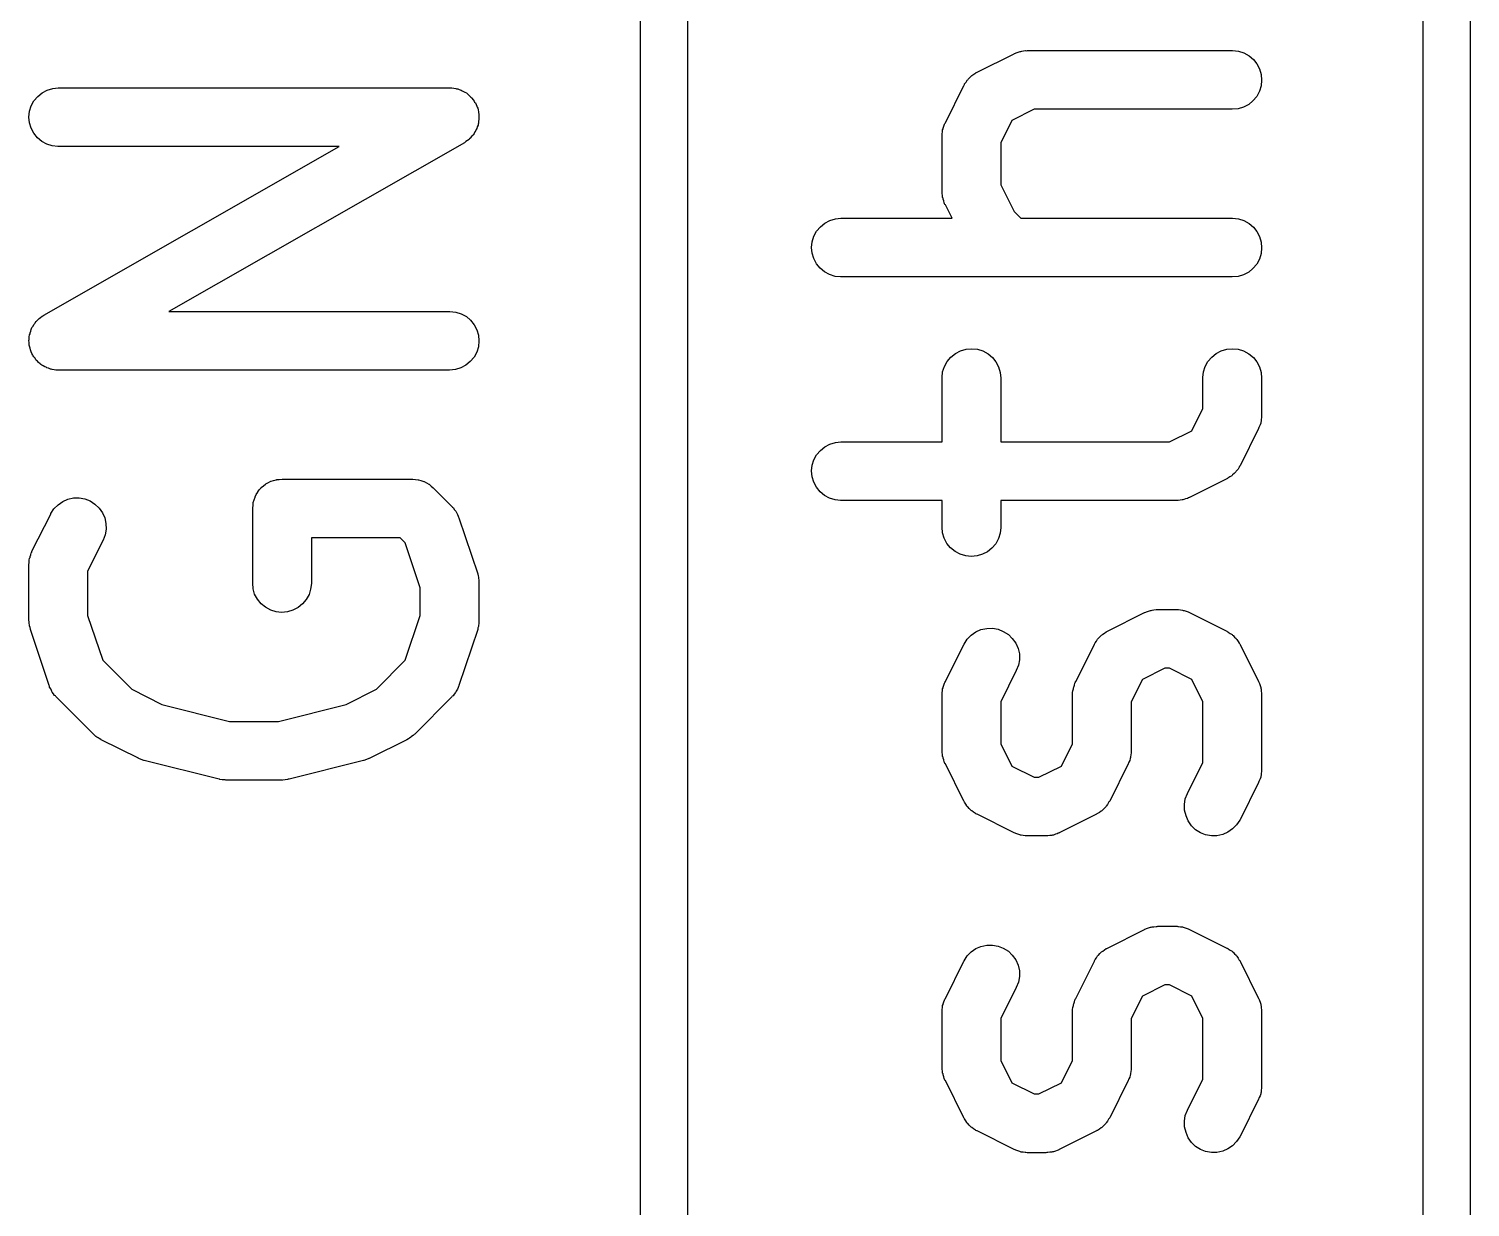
# Model space of a CAD drawing. Extents: x 27 to 117, y -173 to -16.
# Drawn here: x 113.377 to 117.06, y -91.25 to -88.238 of the extents above; entities that cross this region are included whole.
import ezdxf

# ---------------------------------------------------------------- set-up
doc = ezdxf.new("R2010")
doc.units = 0
doc.layers.add('BLACK', color=7, linetype='CONTINUOUS')

msp = doc.modelspace()

# ---------------------------------------------------------------- linework, layer by layer
at = {"layer": 'BLACK', "linetype": 'CONTINUOUS'}
for p, q in [((117.06, -85.7529), (117.06, -96.7471)), ((114.94, -96.69), (114.94, -85.81)), ((115.06, -85.81), (115.06, -96.69)), ((116.94, -96.69), (116.94, -85.81)), ((115.8, -88.3496), (115.895, -88.302)), ((115.895, -88.302), (115.896, -88.3015)), ((115.896, -88.3015), (115.898, -88.3007)), ((115.898, -88.3007), (115.9, -88.2997)), ((115.9, -88.2997), (115.905, -88.2982)), ((115.905, -88.2982), (115.91, -88.2965)), ((115.91, -88.2965), (115.912, -88.2961)), ((115.912, -88.2961), (115.914, -88.2955)), ((115.914, -88.2955), (115.919, -88.295)), ((115.919, -88.295), (115.924, -88.2942)), ((115.924, -88.2942), (115.926, -88.2943)), ((115.926, -88.2943), (115.929, -88.294)), ((115.929, -88.294), (116.452, -88.294)), ((116.452, -88.294), (116.453, -88.2941)), ((116.453, -88.2941), (116.468, -88.2957)), ((116.468, -88.2957), (116.482, -88.3001)), ((116.482, -88.3001), (116.495, -88.3072)), ((116.495, -88.3072), (116.506, -88.3166)), ((116.506, -88.3166), (116.515, -88.328)), ((115.787, -88.3574), (115.792, -88.3543)), ((115.792, -88.3543), (115.797, -88.3511)), ((115.797, -88.3511), (115.798, -88.3504)), ((115.798, -88.3504), (115.8, -88.3496)), ((116.515, -88.328), (116.522, -88.341)), ((116.522, -88.341), (116.526, -88.355)), ((116.526, -88.355), (116.527, -88.3696)), ((113.424, -88.3949), (113.438, -88.3907)), ((113.438, -88.3907), (113.452, -88.3893)), ((113.452, -88.3893), (114.452, -88.3893)), ((114.452, -88.3893), (114.453, -88.3893)), ((114.453, -88.3893), (114.456, -88.3896)), ((114.456, -88.3896), (114.458, -88.3895)), ((114.458, -88.3895), (114.463, -88.3904)), ((114.463, -88.3904), (114.468, -88.3909)), ((114.468, -88.3909), (114.47, -88.3917)), ((114.47, -88.3917), (114.473, -88.3921)), ((115.719, -88.4784), (115.766, -88.3831)), ((115.766, -88.3831), (115.767, -88.3822)), ((115.767, -88.3822), (115.768, -88.3808)), ((115.768, -88.3794), (115.772, -88.3747)), ((115.768, -88.3808), (115.768, -88.3794)), ((115.772, -88.3747), (115.775, -88.3699)), ((115.775, -88.3699), (115.776, -88.3687)), ((115.776, -88.3687), (115.777, -88.3674)), ((115.777, -88.3674), (115.781, -88.3635)), ((115.781, -88.3635), (115.785, -88.3594)), ((115.785, -88.3594), (115.786, -88.3585)), ((115.786, -88.3585), (115.787, -88.3574)), ((116.526, -88.3841), (116.522, -88.3981)), ((116.527, -88.3696), (116.526, -88.3841)), ((113.383, -88.4352), (113.39, -88.4223)), ((113.39, -88.4223), (113.4, -88.4111)), ((113.4, -88.4111), (113.411, -88.4018)), ((113.411, -88.4018), (113.424, -88.3949)), ((114.473, -88.3921), (114.477, -88.3939)), ((114.477, -88.3939), (114.482, -88.3953)), ((114.482, -88.3953), (114.484, -88.3966)), ((114.484, -88.3966), (114.486, -88.3975)), ((114.486, -88.3975), (114.491, -88.4001)), ((114.491, -88.4001), (114.495, -88.4024)), ((114.495, -88.4024), (114.497, -88.404)), ((114.497, -88.404), (114.499, -88.4054)), ((114.499, -88.4054), (114.502, -88.4087)), ((114.502, -88.4087), (114.506, -88.4118)), ((114.506, -88.4118), (114.508, -88.4138)), ((114.508, -88.4138), (114.509, -88.4155)), ((114.509, -88.4155), (114.512, -88.4195)), ((114.512, -88.4195), (114.515, -88.4232)), ((114.515, -88.4232), (114.516, -88.4255)), ((114.516, -88.4255), (114.518, -88.4275)), ((114.518, -88.4275), (114.52, -88.4319)), ((116.505, -88.4223), (116.494, -88.4315)), ((116.515, -88.411), (116.505, -88.4223)), ((116.522, -88.3981), (116.515, -88.411)), ((113.377, -88.4638), (113.379, -88.4492)), ((113.379, -88.4783), (113.377, -88.4638)), ((113.379, -88.4492), (113.383, -88.4352)), ((114.52, -88.4319), (114.522, -88.4362)), ((114.522, -88.4362), (114.523, -88.4386)), ((114.523, -88.4386), (114.524, -88.4409)), ((114.524, -88.4409), (114.525, -88.4456)), ((114.525, -88.4456), (114.526, -88.4502)), ((114.526, -88.4502), (114.526, -88.4528)), ((114.526, -88.4528), (114.527, -88.4552)), ((114.527, -88.4552), (114.527, -88.46)), ((114.527, -88.46), (114.527, -88.4648)), ((114.527, -88.4648), (114.527, -88.4673)), ((115.946, -88.444), (115.889, -88.4726)), ((116.452, -88.444), (115.946, -88.444)), ((116.467, -88.4426), (116.452, -88.444)), ((116.481, -88.4384), (116.467, -88.4426)), ((116.494, -88.4315), (116.481, -88.4384)), ((113.383, -88.4924), (113.379, -88.4783)), ((113.39, -88.5054), (113.383, -88.4924)), ((114.517, -88.502), (114.515, -88.5062)), ((114.519, -88.4979), (114.517, -88.502)), ((114.52, -88.4956), (114.519, -88.4979)), ((114.522, -88.4933), (114.52, -88.4956)), ((114.523, -88.4888), (114.522, -88.4933)), ((114.525, -88.4843), (114.523, -88.4888)), ((114.526, -88.4794), (114.525, -88.4818)), ((114.525, -88.4818), (114.525, -88.4843)), ((114.527, -88.4698), (114.526, -88.4746)), ((114.526, -88.4746), (114.526, -88.4794)), ((114.527, -88.4673), (114.527, -88.4698)), ((115.711, -88.5065), (115.712, -88.5014)), ((115.712, -88.4963), (115.713, -88.4942)), ((115.712, -88.5014), (115.712, -88.4963)), ((115.713, -88.492), (115.715, -88.4872)), ((115.713, -88.4942), (115.713, -88.492)), ((115.715, -88.4872), (115.717, -88.4824)), ((115.717, -88.4824), (115.718, -88.4804)), ((115.718, -88.4804), (115.719, -88.4784)), ((115.889, -88.4726), (115.861, -88.5296)), ((113.399, -88.5168), (113.39, -88.5054)), ((113.41, -88.5262), (113.399, -88.5168)), ((113.423, -88.5332), (113.41, -88.5262)), ((113.415, -88.9706), (114.17, -88.5393)), ((113.437, -88.5376), (113.423, -88.5332)), ((113.451, -88.5393), (113.437, -88.5376)), ((113.452, -88.5393), (113.451, -88.5393)), ((114.17, -88.5393), (113.452, -88.5393)), ((114.49, -88.5294), (113.735, -88.9607)), ((114.492, -88.5279), (114.49, -88.5294)), ((114.494, -88.5268), (114.492, -88.5279)), ((114.498, -88.5237), (114.494, -88.5268)), ((114.502, -88.5209), (114.498, -88.5237)), ((114.503, -88.5191), (114.502, -88.5209)), ((114.505, -88.5175), (114.503, -88.5191)), ((114.508, -88.5138), (114.505, -88.5175)), ((114.512, -88.5103), (114.508, -88.5138)), ((114.513, -88.5082), (114.512, -88.5103)), ((114.515, -88.5062), (114.513, -88.5082)), ((115.711, -88.5087), (115.711, -88.5065)), ((115.711, -88.5109), (115.711, -88.5087)), ((115.711, -88.5119), (115.711, -88.5109)), ((115.711, -88.6548), (115.711, -88.5119)), ((115.861, -88.5296), (115.861, -88.6371)), ((115.861, -88.6371), (115.895, -88.7056)), ((115.711, -88.657), (115.711, -88.6548)), ((115.711, -88.6592), (115.711, -88.657)), ((115.712, -88.6642), (115.711, -88.6592)), ((115.712, -88.6693), (115.712, -88.6642)), ((115.713, -88.6714), (115.712, -88.6693)), ((115.713, -88.6736), (115.713, -88.6714)), ((115.715, -88.6784), (115.713, -88.6736)), ((115.716, -88.6833), (115.715, -88.6784)), ((115.717, -88.6853), (115.716, -88.6833)), ((115.718, -88.6874), (115.717, -88.6853)), ((115.438, -88.724), (115.452, -88.7226)), ((115.452, -88.7226), (115.736, -88.7226)), ((115.719, -88.6883), (115.718, -88.6874)), ((115.736, -88.7226), (115.719, -88.6883)), ((115.895, -88.7056), (115.912, -88.7226)), ((115.912, -88.7226), (116.452, -88.7226)), ((116.452, -88.7226), (116.453, -88.7226)), ((116.453, -88.7226), (116.468, -88.7243)), ((115.383, -88.7686), (115.39, -88.7557)), ((115.39, -88.7557), (115.4, -88.7444)), ((115.4, -88.7444), (115.411, -88.7351)), ((115.411, -88.7351), (115.424, -88.7283)), ((115.424, -88.7283), (115.438, -88.724)), ((116.468, -88.7243), (116.482, -88.7287)), ((116.482, -88.7287), (116.495, -88.7357)), ((116.495, -88.7357), (116.506, -88.7451)), ((116.506, -88.7451), (116.515, -88.7566)), ((116.515, -88.7566), (116.522, -88.7695)), ((115.377, -88.7971), (115.379, -88.7825)), ((115.379, -88.8117), (115.377, -88.7971)), ((115.379, -88.7825), (115.383, -88.7686)), ((116.522, -88.7695), (116.526, -88.7836)), ((116.526, -88.7836), (116.527, -88.7981)), ((115.383, -88.8257), (115.379, -88.8117)), ((115.39, -88.8387), (115.383, -88.8257)), ((116.522, -88.8267), (116.515, -88.8396)), ((116.526, -88.8127), (116.522, -88.8267)), ((116.527, -88.7981), (116.526, -88.8127)), ((115.399, -88.8501), (115.39, -88.8387)), ((115.41, -88.8595), (115.399, -88.8501)), ((115.423, -88.8666), (115.41, -88.8595)), ((115.437, -88.871), (115.423, -88.8666)), ((116.481, -88.867), (116.467, -88.8712)), ((116.494, -88.8601), (116.481, -88.867)), ((116.505, -88.8508), (116.494, -88.8601)), ((116.515, -88.8396), (116.505, -88.8508)), ((115.451, -88.8726), (115.437, -88.871)), ((115.452, -88.8726), (115.451, -88.8726)), ((116.452, -88.8726), (115.452, -88.8726)), ((116.467, -88.8712), (116.452, -88.8726)), ((113.4, -88.9825), (113.401, -88.9809)), ((113.401, -88.9809), (113.403, -88.9791)), ((113.403, -88.9791), (113.407, -88.9763)), ((113.407, -88.9763), (113.411, -88.9732)), ((113.411, -88.9732), (113.413, -88.9721)), ((113.413, -88.9721), (113.415, -88.9706)), ((113.735, -88.9607), (114.452, -88.9607)), ((114.452, -88.9607), (114.453, -88.9607)), ((114.453, -88.9607), (114.468, -88.9624)), ((114.468, -88.9624), (114.482, -88.9668)), ((114.482, -88.9668), (114.495, -88.9738)), ((114.495, -88.9738), (114.506, -88.9832)), ((113.38, -89.0157), (113.382, -89.0112)), ((113.38, -89.0182), (113.38, -89.0157)), ((113.382, -89.0112), (113.383, -89.0066)), ((113.383, -89.0066), (113.384, -89.0044)), ((113.384, -89.0044), (113.385, -89.0021)), ((113.385, -89.0021), (113.388, -88.998)), ((113.388, -88.998), (113.39, -88.9938)), ((113.39, -88.9938), (113.392, -88.9918)), ((113.392, -88.9918), (113.393, -88.9897)), ((113.393, -88.9897), (113.396, -88.9862)), ((113.396, -88.9862), (113.4, -88.9825)), ((114.506, -88.9832), (114.515, -88.9946)), ((114.515, -88.9946), (114.522, -89.0076)), ((114.522, -89.0076), (114.526, -89.0217)), ((113.377, -89.0352), (113.378, -89.0327)), ((113.378, -89.04), (113.377, -89.0352)), ((113.378, -89.0254), (113.379, -89.0206)), ((113.378, -89.0301), (113.378, -89.0254)), ((113.378, -89.0327), (113.378, -89.0301)), ((113.378, -89.0448), (113.378, -89.04)), ((113.378, -89.0472), (113.378, -89.0448)), ((113.379, -89.0498), (113.378, -89.0472)), ((113.379, -89.0206), (113.38, -89.0182)), ((113.38, -89.0544), (113.379, -89.0498)), ((113.381, -89.0591), (113.38, -89.0544)), ((114.526, -89.0508), (114.522, -89.0648)), ((114.526, -89.0217), (114.527, -89.0362)), ((114.527, -89.0362), (114.526, -89.0508)), ((113.382, -89.0614), (113.381, -89.0591)), ((113.383, -89.0638), (113.382, -89.0614)), ((113.385, -89.0681), (113.383, -89.0638)), ((113.387, -89.0725), (113.385, -89.0681)), ((113.388, -89.0745), (113.387, -89.0725)), ((113.39, -89.0768), (113.388, -89.0745)), ((113.393, -89.0805), (113.39, -89.0768)), ((113.395, -89.0845), (113.393, -89.0805)), ((113.397, -89.0862), (113.395, -89.0845)), ((113.399, -89.0882), (113.397, -89.0862)), ((113.402, -89.0913), (113.399, -89.0882)), ((113.406, -89.0946), (113.402, -89.0913)), ((114.505, -89.0889), (114.494, -89.0982)), ((114.515, -89.0777), (114.505, -89.0889)), ((114.522, -89.0648), (114.515, -89.0777)), ((115.717, -89.1014), (115.724, -89.0886)), ((115.724, -89.0886), (115.733, -89.0774)), ((115.733, -89.0774), (115.745, -89.0682)), ((115.745, -89.0682), (115.758, -89.0614)), ((115.758, -89.0614), (115.772, -89.0573)), ((115.772, -89.0573), (115.786, -89.056)), ((115.786, -89.056), (115.801, -89.0575)), ((115.801, -89.0575), (115.815, -89.0618)), ((115.815, -89.0618), (115.828, -89.0688)), ((115.828, -89.0688), (115.839, -89.0781)), ((115.839, -89.0781), (115.848, -89.0894)), ((115.848, -89.0894), (115.855, -89.1024)), ((116.383, -89.1014), (116.39, -89.0886)), ((116.39, -89.0886), (116.4, -89.0774)), ((116.4, -89.0774), (116.411, -89.0682)), ((116.411, -89.0682), (116.424, -89.0614)), ((116.424, -89.0614), (116.438, -89.0573)), ((116.438, -89.0573), (116.453, -89.056)), ((116.453, -89.056), (116.467, -89.0575)), ((116.467, -89.0575), (116.481, -89.0618)), ((116.481, -89.0618), (116.494, -89.0688)), ((116.494, -89.0688), (116.506, -89.0781)), ((116.506, -89.0781), (116.515, -89.0894)), ((116.515, -89.0894), (116.522, -89.1024)), ((113.408, -89.096), (113.406, -89.0946)), ((113.41, -89.0976), (113.408, -89.096)), ((113.414, -89.0999), (113.41, -89.0976)), ((113.418, -89.1025), (113.414, -89.0999)), ((113.421, -89.1034), (113.418, -89.1025)), ((113.423, -89.1046), (113.421, -89.1034)), ((113.427, -89.1061), (113.423, -89.1046)), ((113.432, -89.1079), (113.427, -89.1061)), ((113.434, -89.1083), (113.432, -89.1079)), ((113.437, -89.1091), (113.434, -89.1083)), ((113.442, -89.1096), (113.437, -89.1091)), ((113.446, -89.1105), (113.442, -89.1096)), ((113.449, -89.1104), (113.446, -89.1105)), ((113.451, -89.1107), (113.449, -89.1104)), ((113.452, -89.1107), (113.451, -89.1107)), ((114.452, -89.1107), (113.452, -89.1107)), ((114.467, -89.1093), (114.452, -89.1107)), ((114.481, -89.1051), (114.467, -89.1093)), ((114.494, -89.0982), (114.481, -89.1051)), ((115.711, -89.1299), (115.712, -89.1154)), ((115.712, -89.1154), (115.717, -89.1014)), ((115.855, -89.1024), (115.859, -89.1164)), ((115.859, -89.1164), (115.861, -89.131)), ((116.377, -89.1299), (116.379, -89.1154)), ((116.379, -89.1154), (116.383, -89.1014)), ((116.522, -89.1024), (116.526, -89.1164)), ((116.526, -89.1164), (116.527, -89.131)), ((115.711, -89.131), (115.711, -89.1299)), ((115.711, -89.294), (115.711, -89.131)), ((115.861, -89.131), (115.861, -89.294)), ((116.377, -89.131), (116.377, -89.1299)), ((116.377, -89.2085), (116.377, -89.131)), ((116.527, -89.131), (116.527, -89.2262)), ((116.349, -89.2655), (116.377, -89.2085)), ((116.527, -89.2316), (116.526, -89.2367)), ((116.526, -89.2367), (116.526, -89.2418)), ((116.527, -89.2262), (116.527, -89.2272)), ((116.527, -89.2272), (116.527, -89.2294)), ((116.527, -89.2294), (116.527, -89.2316)), ((116.292, -89.294), (116.349, -89.2655)), ((116.519, -89.2597), (116.472, -89.355)), ((116.52, -89.2577), (116.519, -89.2597)), ((116.521, -89.2557), (116.52, -89.2577)), ((116.523, -89.2509), (116.521, -89.2557)), ((116.525, -89.2461), (116.523, -89.2509)), ((116.526, -89.2418), (116.525, -89.2439)), ((116.525, -89.2439), (116.525, -89.2461)), ((115.4, -89.3158), (115.411, -89.3066)), ((115.411, -89.3066), (115.424, -89.2997)), ((115.424, -89.2997), (115.438, -89.2955)), ((115.438, -89.2955), (115.452, -89.294)), ((115.452, -89.294), (115.711, -89.294)), ((115.861, -89.294), (116.292, -89.294)), ((115.379, -89.354), (115.383, -89.34)), ((115.383, -89.34), (115.39, -89.3271)), ((115.39, -89.3271), (115.4, -89.3158)), ((115.377, -89.3685), (115.379, -89.354)), ((115.379, -89.3831), (115.377, -89.3685)), ((115.383, -89.3971), (115.379, -89.3831)), ((116.446, -89.3838), (116.441, -89.387)), ((116.451, -89.3807), (116.446, -89.3838)), ((116.452, -89.3796), (116.451, -89.3807)), ((116.453, -89.3787), (116.452, -89.3796)), ((116.457, -89.3746), (116.453, -89.3787)), ((116.461, -89.3707), (116.457, -89.3746)), ((116.462, -89.3693), (116.461, -89.3707)), ((116.463, -89.3682), (116.462, -89.3693)), ((116.467, -89.3634), (116.463, -89.3682)), ((116.47, -89.3587), (116.467, -89.3634)), ((116.471, -89.3559), (116.47, -89.3573)), ((116.47, -89.3573), (116.47, -89.3587)), ((116.472, -89.355), (116.471, -89.3559)), ((113.958, -89.4285), (113.962, -89.4223)), ((113.962, -89.4219), (113.966, -89.4165)), ((113.962, -89.4221), (113.962, -89.4219)), ((113.962, -89.4223), (113.962, -89.4221)), ((113.966, -89.4165), (113.971, -89.4111)), ((113.971, -89.4107), (113.977, -89.4063)), ((113.971, -89.4109), (113.971, -89.4107)), ((113.971, -89.4111), (113.971, -89.4109)), ((113.977, -89.4063), (113.982, -89.4018)), ((113.982, -89.4018), (113.983, -89.4017)), ((113.983, -89.4015), (113.989, -89.3983)), ((113.983, -89.4017), (113.983, -89.4015)), ((113.989, -89.3983), (113.995, -89.3949)), ((113.995, -89.3949), (113.996, -89.3947)), ((113.995, -89.3949), (113.995, -89.3949)), ((113.996, -89.3947), (114.002, -89.3927)), ((114.002, -89.3927), (114.009, -89.3907)), ((114.009, -89.3907), (114.01, -89.3907)), ((114.01, -89.3906), (114.017, -89.39)), ((114.01, -89.3907), (114.01, -89.3906)), ((114.017, -89.39), (114.024, -89.3893)), ((114.024, -89.3893), (114.357, -89.3893)), ((114.357, -89.3893), (114.357, -89.3893)), ((114.357, -89.3893), (114.357, -89.3893)), ((114.357, -89.3893), (114.358, -89.3893)), ((114.357, -89.3893), (114.357, -89.3893)), ((114.358, -89.3893), (114.365, -89.3901)), ((114.365, -89.3901), (114.372, -89.3908)), ((114.372, -89.3908), (114.372, -89.3909)), ((114.372, -89.3909), (114.373, -89.3909)), ((114.373, -89.3909), (114.379, -89.393)), ((114.379, -89.393), (114.386, -89.395)), ((114.386, -89.395), (114.386, -89.3952)), ((114.386, -89.3952), (114.387, -89.3953)), ((114.387, -89.3953), (114.393, -89.3987)), ((114.393, -89.3987), (114.399, -89.402)), ((114.399, -89.402), (114.399, -89.4022)), ((114.399, -89.4022), (114.4, -89.4024)), ((114.4, -89.4024), (114.405, -89.4069)), ((114.405, -89.4069), (114.41, -89.4113)), ((114.41, -89.4113), (114.458, -89.4589)), ((115.39, -89.4101), (115.383, -89.3971)), ((115.399, -89.4215), (115.39, -89.4101)), ((115.41, -89.4309), (115.399, -89.4215)), ((116.438, -89.3885), (116.343, -89.4361)), ((116.44, -89.3876), (116.438, -89.3885)), ((116.441, -89.387), (116.44, -89.3876)), ((113.441, -89.4651), (113.452, -89.4546)), ((113.452, -89.4546), (113.464, -89.4463)), ((113.464, -89.4463), (113.477, -89.4405)), ((113.477, -89.4405), (113.491, -89.4374)), ((113.491, -89.4374), (113.506, -89.4371)), ((113.506, -89.4371), (113.52, -89.4397)), ((113.52, -89.4397), (113.534, -89.4451)), ((113.534, -89.4451), (113.546, -89.4529)), ((113.546, -89.4529), (113.557, -89.4631)), ((113.949, -89.4632), (113.95, -89.4562)), ((113.95, -89.4487), (113.953, -89.442)), ((113.95, -89.449), (113.95, -89.4487)), ((113.95, -89.4492), (113.95, -89.449)), ((113.95, -89.4562), (113.95, -89.4492)), ((113.953, -89.442), (113.955, -89.4352)), ((113.955, -89.4347), (113.958, -89.4285)), ((113.955, -89.435), (113.955, -89.4347)), ((113.955, -89.4352), (113.955, -89.435)), ((114.458, -89.4589), (114.459, -89.4596)), ((114.459, -89.4596), (114.46, -89.4613)), ((115.423, -89.438), (115.41, -89.4309)), ((115.437, -89.4424), (115.423, -89.438)), ((115.451, -89.444), (115.437, -89.4424)), ((115.452, -89.444), (115.451, -89.444)), ((115.711, -89.444), (115.452, -89.444)), ((115.711, -89.5119), (115.711, -89.444)), ((116.31, -89.444), (115.861, -89.444)), ((115.861, -89.444), (115.861, -89.5119)), ((116.312, -89.4438), (116.31, -89.444)), ((116.314, -89.4439), (116.312, -89.4438)), ((116.319, -89.4431), (116.314, -89.4439)), ((116.324, -89.4426), (116.319, -89.4431)), ((116.326, -89.442), (116.324, -89.4426)), ((116.328, -89.4416), (116.326, -89.442)), ((116.333, -89.4399), (116.328, -89.4416)), ((116.338, -89.4384), (116.333, -89.4399)), ((116.34, -89.4374), (116.338, -89.4384)), ((116.342, -89.4366), (116.34, -89.4374)), ((116.343, -89.4361), (116.342, -89.4366)), ((113.385, -89.5736), (113.433, -89.4784)), ((113.433, -89.4774), (113.441, -89.4651)), ((113.433, -89.4784), (113.433, -89.4774)), ((113.557, -89.4631), (113.565, -89.475)), ((113.565, -89.475), (113.571, -89.4884)), ((113.571, -89.4884), (113.574, -89.5027)), ((113.949, -89.4637), (113.949, -89.4632)), ((113.949, -89.4638), (113.949, -89.4637)), ((113.949, -89.4643), (113.949, -89.4638)), ((113.949, -89.4638), (113.949, -89.4638)), ((113.949, -89.6548), (113.949, -89.4643)), ((114.46, -89.4613), (114.462, -89.4629)), ((114.462, -89.4629), (114.464, -89.4671)), ((114.464, -89.4671), (114.468, -89.4711)), ((114.468, -89.4711), (114.469, -89.473)), ((114.469, -89.473), (114.47, -89.4748)), ((114.47, -89.4748), (114.472, -89.4795)), ((114.472, -89.4795), (114.474, -89.4841)), ((114.474, -89.4841), (114.475, -89.4862)), ((114.475, -89.4862), (114.476, -89.4882)), ((114.476, -89.4882), (114.524, -89.631)), ((113.572, -89.5318), (113.567, -89.5454)), ((113.575, -89.5174), (113.572, -89.5318)), ((113.574, -89.5027), (113.575, -89.5174)), ((115.712, -89.5265), (115.711, -89.5119)), ((115.716, -89.5405), (115.712, -89.5265)), ((115.859, -89.5275), (115.855, -89.5414)), ((115.861, -89.513), (115.859, -89.5275)), ((115.861, -89.5119), (115.861, -89.513)), ((113.567, -89.5454), (113.527, -89.6248)), ((114.326, -89.5393), (114.099, -89.5393)), ((114.099, -89.5393), (114.099, -89.6548)), ((114.339, -89.5524), (114.326, -89.5393)), ((114.377, -89.6669), (114.339, -89.5524)), ((115.723, -89.5534), (115.716, -89.5405)), ((115.732, -89.5648), (115.723, -89.5534)), ((115.744, -89.5741), (115.732, -89.5648)), ((115.838, -89.5655), (115.827, -89.5747)), ((115.848, -89.5543), (115.838, -89.5655)), ((115.855, -89.5414), (115.848, -89.5543)), ((113.377, -89.6061), (113.378, -89.6039)), ((113.377, -89.6071), (113.377, -89.6061)), ((113.377, -89.75), (113.377, -89.6071)), ((113.378, -89.5966), (113.379, -89.5915)), ((113.378, -89.6017), (113.378, -89.5966)), ((113.378, -89.6039), (113.378, -89.6017)), ((113.379, -89.5915), (113.38, -89.5895)), ((113.38, -89.5873), (113.382, -89.5825)), ((113.38, -89.5895), (113.38, -89.5873)), ((113.382, -89.5825), (113.383, -89.5776)), ((113.383, -89.5776), (113.385, -89.5757)), ((113.385, -89.5757), (113.385, -89.5736)), ((115.757, -89.581), (115.744, -89.5741)), ((115.771, -89.5854), (115.757, -89.581)), ((115.785, -89.5869), (115.771, -89.5854)), ((115.8, -89.5856), (115.785, -89.5869)), ((115.814, -89.5814), (115.8, -89.5856)), ((115.827, -89.5747), (115.814, -89.5814)), ((113.527, -89.6248), (113.527, -89.7378)), ((114.524, -89.631), (114.524, -89.632)), ((114.524, -89.632), (114.525, -89.6362)), ((114.525, -89.6362), (114.526, -89.6402)), ((114.526, -89.6402), (114.526, -89.6433)), ((114.526, -89.6433), (114.527, -89.6464)), ((113.95, -89.6693), (113.949, -89.6548)), ((113.954, -89.6833), (113.95, -89.6693)), ((114.097, -89.6704), (114.093, -89.6843)), ((114.099, -89.6558), (114.097, -89.6704)), ((114.099, -89.6548), (114.099, -89.6558)), ((114.377, -89.7378), (114.377, -89.6669)), ((114.527, -89.6464), (114.527, -89.6506)), ((114.527, -89.6506), (114.527, -89.6548)), ((114.527, -89.6548), (114.527, -89.75)), ((113.961, -89.6963), (113.954, -89.6833)), ((113.971, -89.7076), (113.961, -89.6963)), ((113.982, -89.7169), (113.971, -89.7076)), ((113.995, -89.7239), (113.982, -89.7169)), ((114.065, -89.7175), (114.052, -89.7243)), ((114.076, -89.7083), (114.065, -89.7175)), ((114.086, -89.6971), (114.076, -89.7083)), ((114.093, -89.6843), (114.086, -89.6971)), ((113.378, -89.7542), (113.377, -89.75)), ((113.378, -89.7584), (113.378, -89.7542)), ((113.527, -89.7378), (113.566, -89.8523)), ((114.009, -89.7282), (113.995, -89.7239)), ((114.023, -89.7298), (114.009, -89.7282)), ((114.038, -89.7284), (114.023, -89.7298)), ((114.052, -89.7243), (114.038, -89.7284)), ((114.339, -89.8523), (114.377, -89.7378)), ((114.527, -89.75), (114.527, -89.751)), ((114.527, -89.751), (114.527, -89.7552)), ((116.133, -89.7782), (116.228, -89.7305)), ((116.228, -89.7305), (116.229, -89.7301)), ((116.229, -89.7301), (116.231, -89.7293)), ((116.231, -89.7293), (116.233, -89.7283)), ((116.233, -89.7283), (116.238, -89.7268)), ((116.238, -89.7268), (116.243, -89.725)), ((116.243, -89.725), (116.245, -89.7247)), ((116.245, -89.7247), (116.247, -89.724)), ((116.247, -89.724), (116.252, -89.7235)), ((116.252, -89.7235), (116.258, -89.7227)), ((116.258, -89.7227), (116.26, -89.7228)), ((116.26, -89.7228), (116.262, -89.7226)), ((116.262, -89.7226), (116.31, -89.7226)), ((116.31, -89.7226), (116.311, -89.7226)), ((116.311, -89.7226), (116.313, -89.7229)), ((116.313, -89.7229), (116.315, -89.7228)), ((116.315, -89.7228), (116.32, -89.7237)), ((116.32, -89.7237), (116.325, -89.7243)), ((116.325, -89.7243), (116.327, -89.7249)), ((116.327, -89.7249), (116.329, -89.7253)), ((116.329, -89.7253), (116.334, -89.7271)), ((116.334, -89.7271), (116.339, -89.7287)), ((116.339, -89.7287), (116.341, -89.7297)), ((116.341, -89.7297), (116.343, -89.7305)), ((116.343, -89.7305), (116.438, -89.7782)), ((113.379, -89.7615), (113.378, -89.7584)), ((113.379, -89.7646), (113.379, -89.7615)), ((113.38, -89.7686), (113.379, -89.7646)), ((113.381, -89.7727), (113.38, -89.7686)), ((113.381, -89.7737), (113.381, -89.7727)), ((113.429, -89.9166), (113.381, -89.7737)), ((114.524, -89.7737), (114.476, -89.9166)), ((114.526, -89.7656), (114.524, -89.7696)), ((114.524, -89.7696), (114.524, -89.7737)), ((114.527, -89.7594), (114.526, -89.7625)), ((114.526, -89.7625), (114.526, -89.7656)), ((114.527, -89.7552), (114.527, -89.7594)), ((115.775, -89.7985), (115.785, -89.788)), ((115.785, -89.788), (115.797, -89.7797)), ((115.797, -89.7797), (115.81, -89.7738)), ((115.81, -89.7738), (115.825, -89.7707)), ((115.825, -89.7707), (115.839, -89.7705)), ((115.839, -89.7705), (115.854, -89.7731)), ((115.854, -89.7731), (115.867, -89.7784)), ((115.867, -89.7784), (115.88, -89.7863)), ((115.88, -89.7863), (115.89, -89.7964)), ((116.114, -89.7921), (116.118, -89.788)), ((116.118, -89.788), (116.12, -89.7871)), ((116.12, -89.7871), (116.121, -89.7859)), ((116.121, -89.7859), (116.126, -89.7829)), ((116.126, -89.7829), (116.13, -89.7797)), ((116.13, -89.7797), (116.132, -89.779)), ((116.132, -89.779), (116.133, -89.7782)), ((116.438, -89.7782), (116.439, -89.7786)), ((116.439, -89.7786), (116.441, -89.7795)), ((116.441, -89.7795), (116.442, -89.7802)), ((116.442, -89.7802), (116.447, -89.7835)), ((116.447, -89.7835), (116.452, -89.7866)), ((116.452, -89.7866), (116.453, -89.7877)), ((116.453, -89.7877), (116.454, -89.7887)), ((116.454, -89.7887), (116.458, -89.7928)), ((115.719, -89.9069), (115.766, -89.8117)), ((115.766, -89.8117), (115.767, -89.8108)), ((115.767, -89.8108), (115.775, -89.7985)), ((115.89, -89.7964), (115.899, -89.8084)), ((115.899, -89.8084), (115.905, -89.8218)), ((115.905, -89.8218), (115.908, -89.8361)), ((116.052, -89.9069), (116.1, -89.8117)), ((116.1, -89.8108), (116.101, -89.8094)), ((116.1, -89.8117), (116.1, -89.8108)), ((116.101, -89.8094), (116.102, -89.8079)), ((116.102, -89.8079), (116.105, -89.8033)), ((116.105, -89.8033), (116.108, -89.7985)), ((116.108, -89.7985), (116.109, -89.7973)), ((116.109, -89.7973), (116.11, -89.796)), ((116.11, -89.796), (116.114, -89.7921)), ((116.458, -89.7928), (116.462, -89.7968)), ((116.462, -89.7968), (116.463, -89.7981)), ((116.463, -89.7981), (116.464, -89.7993)), ((116.464, -89.7993), (116.467, -89.8041)), ((116.467, -89.8041), (116.47, -89.8088)), ((116.47, -89.8088), (116.471, -89.8103)), ((116.471, -89.8103), (116.472, -89.8117)), ((116.472, -89.8117), (116.519, -89.9069)), ((113.566, -89.8523), (113.64, -89.9265)), ((114.265, -89.9265), (114.339, -89.8523)), ((115.906, -89.8651), (115.9, -89.8788)), ((115.908, -89.8507), (115.906, -89.8651)), ((115.908, -89.8361), (115.908, -89.8507)), ((115.9, -89.8788), (115.861, -89.9582)), ((116.223, -89.9011), (116.194, -89.9582)), ((116.28, -89.8726), (116.223, -89.9011)), ((116.292, -89.8726), (116.28, -89.8726)), ((116.349, -89.9011), (116.292, -89.8726)), ((116.377, -89.9582), (116.349, -89.9011)), ((113.43, -89.9186), (113.429, -89.9166)), ((113.43, -89.9207), (113.43, -89.9186)), ((113.433, -89.9253), (113.43, -89.9207)), ((113.435, -89.9299), (113.433, -89.9253)), ((113.436, -89.9317), (113.435, -89.9299)), ((113.437, -89.9337), (113.436, -89.9317)), ((113.44, -89.9377), (113.437, -89.9337)), ((113.443, -89.9419), (113.44, -89.9377)), ((113.64, -89.9265), (113.717, -89.965)), ((114.188, -89.965), (114.265, -89.9265)), ((114.464, -89.9385), (114.461, -89.9427)), ((114.467, -89.9346), (114.464, -89.9385)), ((114.468, -89.9326), (114.467, -89.9346)), ((114.469, -89.9308), (114.468, -89.9326)), ((114.472, -89.9262), (114.469, -89.9308)), ((114.474, -89.9217), (114.472, -89.9262)), ((114.475, -89.9196), (114.474, -89.9217)), ((114.476, -89.9176), (114.475, -89.9196)), ((114.476, -89.9166), (114.476, -89.9176)), ((115.711, -89.935), (115.712, -89.93)), ((115.711, -89.9372), (115.711, -89.935)), ((115.711, -89.9394), (115.711, -89.9372)), ((115.712, -89.9249), (115.713, -89.9228)), ((115.712, -89.93), (115.712, -89.9249)), ((115.713, -89.9206), (115.715, -89.9158)), ((115.713, -89.9228), (115.713, -89.9206)), ((115.715, -89.9158), (115.717, -89.9109)), ((115.717, -89.9109), (115.718, -89.909)), ((115.718, -89.909), (115.719, -89.9069)), ((116.044, -89.935), (116.045, -89.93)), ((116.044, -89.9372), (116.044, -89.935)), ((116.044, -89.9394), (116.044, -89.9372)), ((116.045, -89.93), (116.046, -89.9249)), ((116.046, -89.9228), (116.047, -89.9206)), ((116.046, -89.9249), (116.046, -89.9228)), ((116.047, -89.9206), (116.049, -89.9158)), ((116.049, -89.9158), (116.05, -89.9109)), ((116.05, -89.9109), (116.051, -89.909)), ((116.051, -89.909), (116.052, -89.9069)), ((116.519, -89.9069), (116.52, -89.9079)), ((116.52, -89.9079), (116.521, -89.9099)), ((116.521, -89.9099), (116.522, -89.9119)), ((116.522, -89.9119), (116.523, -89.9168)), ((116.523, -89.9168), (116.525, -89.9216)), ((116.525, -89.9216), (116.525, -89.9238)), ((116.525, -89.9238), (116.526, -89.9259)), ((116.526, -89.9259), (116.526, -89.931)), ((116.526, -89.931), (116.527, -89.9361)), ((116.527, -89.9361), (116.527, -89.9383)), ((116.527, -89.9383), (116.527, -89.9405)), ((113.445, -89.9434), (113.443, -89.9419)), ((113.446, -89.9451), (113.445, -89.9434)), ((113.447, -89.9459), (113.446, -89.9451)), ((113.542, -90.0411), (113.447, -89.9459)), ((113.717, -89.965), (113.89, -90.0083)), ((114.015, -90.0083), (114.188, -89.965)), ((114.458, -89.9459), (114.363, -90.0411)), ((114.459, -89.9442), (114.458, -89.9459)), ((114.461, -89.9427), (114.459, -89.9442)), ((115.711, -89.9405), (115.711, -89.9394)), ((115.711, -90.0833), (115.711, -89.9405)), ((115.861, -89.9582), (115.861, -90.0656)), ((116.044, -89.9405), (116.044, -89.9394)), ((116.044, -90.0656), (116.044, -89.9405)), ((116.194, -89.9582), (116.194, -90.0833)), ((116.377, -90.1132), (116.377, -89.9582)), ((116.527, -89.9405), (116.527, -90.131)), ((113.89, -90.0083), (114.015, -90.0083)), ((113.545, -90.0438), (113.542, -90.0411)), ((113.548, -90.0467), (113.545, -90.0438)), ((113.551, -90.0484), (113.548, -90.0467)), ((113.554, -90.0504), (113.551, -90.0484)), ((114.353, -90.049), (114.35, -90.051)), ((114.355, -90.0474), (114.353, -90.049)), ((114.359, -90.0445), (114.355, -90.0474)), ((114.362, -90.0419), (114.359, -90.0445)), ((114.363, -90.0411), (114.362, -90.0419)), ((113.557, -90.0524), (113.554, -90.0504)), ((113.561, -90.0547), (113.557, -90.0524)), ((113.562, -90.0552), (113.561, -90.0547)), ((113.657, -90.1028), (113.562, -90.0552)), ((114.343, -90.0552), (114.248, -90.1028)), ((114.347, -90.0529), (114.343, -90.0552)), ((114.35, -90.051), (114.347, -90.0529)), ((115.711, -90.0855), (115.711, -90.0833)), ((115.711, -90.0877), (115.711, -90.0855)), ((115.861, -90.0656), (115.889, -90.1227)), ((116.016, -90.1227), (116.044, -90.0656)), ((116.194, -90.0833), (116.194, -90.0844)), ((116.194, -90.0844), (116.194, -90.0866)), ((113.657, -90.1029), (113.657, -90.1028)), ((113.658, -90.1031), (113.657, -90.1029)), ((113.664, -90.1055), (113.658, -90.1031)), ((113.671, -90.108), (113.664, -90.1055)), ((113.671, -90.1081), (113.671, -90.108)), ((113.671, -90.1082), (113.671, -90.1081)), ((113.672, -90.1085), (113.671, -90.1082)), ((113.863, -90.1561), (113.672, -90.1085)), ((114.232, -90.1085), (114.042, -90.1561)), ((114.233, -90.1084), (114.232, -90.1085)), ((114.24, -90.1059), (114.233, -90.1083)), ((114.233, -90.1083), (114.233, -90.1084)), ((114.246, -90.1036), (114.24, -90.1059)), ((114.247, -90.1034), (114.246, -90.1036)), ((114.248, -90.1028), (114.247, -90.1033)), ((114.247, -90.1033), (114.247, -90.1034)), ((115.712, -90.0928), (115.711, -90.0877)), ((115.712, -90.0979), (115.712, -90.0928)), ((115.713, -90.1), (115.712, -90.0979)), ((115.713, -90.1022), (115.713, -90.1)), ((115.715, -90.107), (115.713, -90.1022)), ((115.716, -90.1119), (115.715, -90.107)), ((115.717, -90.1139), (115.716, -90.1119)), ((115.718, -90.1159), (115.717, -90.1139)), ((115.719, -90.1169), (115.718, -90.1159)), ((115.766, -90.2121), (115.719, -90.1169)), ((115.889, -90.1227), (115.946, -90.1512)), ((115.958, -90.1512), (116.016, -90.1227)), ((116.186, -90.1169), (116.139, -90.2121)), ((116.187, -90.1148), (116.186, -90.1169)), ((116.188, -90.1129), (116.187, -90.1148)), ((116.19, -90.108), (116.188, -90.1129)), ((116.191, -90.1032), (116.19, -90.108)), ((116.192, -90.101), (116.191, -90.1032)), ((116.193, -90.0938), (116.192, -90.0989)), ((116.192, -90.0989), (116.192, -90.101)), ((116.194, -90.0888), (116.193, -90.0938)), ((116.194, -90.0866), (116.194, -90.0888)), ((116.338, -90.1926), (116.377, -90.1132)), ((113.864, -90.1563), (113.863, -90.1561)), ((113.865, -90.1567), (113.864, -90.1563)), ((113.871, -90.1574), (113.865, -90.1567)), ((113.877, -90.1582), (113.871, -90.1574)), ((113.879, -90.1582), (113.877, -90.1582)), ((113.88, -90.1583), (113.879, -90.1582)), ((113.881, -90.1583), (113.88, -90.1583)), ((114.024, -90.1583), (113.881, -90.1583)), ((114.025, -90.1582), (114.024, -90.1583)), ((114.026, -90.1583), (114.025, -90.1582)), ((114.032, -90.1575), (114.026, -90.1583)), ((114.038, -90.1569), (114.032, -90.1575)), ((114.04, -90.1565), (114.038, -90.1569)), ((114.041, -90.1563), (114.04, -90.1565)), ((114.042, -90.1561), (114.041, -90.1563)), ((115.946, -90.1512), (115.958, -90.1512)), ((116.523, -90.1556), (116.521, -90.1605)), ((116.525, -90.1508), (116.523, -90.1556)), ((116.526, -90.1465), (116.525, -90.1486)), ((116.525, -90.1486), (116.525, -90.1508)), ((116.527, -90.1364), (116.526, -90.1415)), ((116.526, -90.1415), (116.526, -90.1465)), ((116.527, -90.131), (116.527, -90.132)), ((116.527, -90.132), (116.527, -90.1342)), ((116.527, -90.1342), (116.527, -90.1364)), ((116.332, -90.2063), (116.338, -90.1926)), ((116.519, -90.1645), (116.472, -90.2597)), ((116.52, -90.1624), (116.519, -90.1645)), ((116.521, -90.1605), (116.52, -90.1624)), ((115.767, -90.2135), (115.766, -90.2121)), ((115.768, -90.215), (115.767, -90.2135)), ((115.771, -90.2197), (115.768, -90.215)), ((115.774, -90.2245), (115.771, -90.2197)), ((115.775, -90.2257), (115.774, -90.2245)), ((115.776, -90.227), (115.775, -90.2257)), ((115.78, -90.231), (115.776, -90.227)), ((115.784, -90.2351), (115.78, -90.231)), ((116.124, -90.2317), (116.12, -90.2358)), ((116.128, -90.2278), (116.124, -90.2317)), ((116.129, -90.2265), (116.128, -90.2278)), ((116.13, -90.2253), (116.129, -90.2265)), ((116.133, -90.2205), (116.13, -90.2253)), ((116.136, -90.2159), (116.133, -90.2205)), ((116.137, -90.2144), (116.136, -90.2159)), ((116.138, -90.213), (116.137, -90.2144)), ((116.139, -90.2121), (116.138, -90.213)), ((116.33, -90.2207), (116.332, -90.2063)), ((116.33, -90.2354), (116.33, -90.2207)), ((115.785, -90.2361), (115.784, -90.2351)), ((115.787, -90.2372), (115.785, -90.2361)), ((115.791, -90.2403), (115.787, -90.2372)), ((115.796, -90.2436), (115.791, -90.2403)), ((115.797, -90.2443), (115.796, -90.2436)), ((115.799, -90.2452), (115.797, -90.2443)), ((115.8, -90.2457), (115.799, -90.2452)), ((115.895, -90.2933), (115.8, -90.2457)), ((116.105, -90.2457), (116.01, -90.2933)), ((116.106, -90.2448), (116.105, -90.2457)), ((116.108, -90.2441), (116.106, -90.2448)), ((116.113, -90.2409), (116.108, -90.2441)), ((116.117, -90.2379), (116.113, -90.2409)), ((116.119, -90.2367), (116.117, -90.2379)), ((116.12, -90.2358), (116.119, -90.2367)), ((116.334, -90.2497), (116.33, -90.2354)), ((116.339, -90.263), (116.334, -90.2497)), ((116.348, -90.275), (116.339, -90.263)), ((116.471, -90.2607), (116.463, -90.2729)), ((116.472, -90.2597), (116.471, -90.2607)), ((115.897, -90.2941), (115.895, -90.2933)), ((115.899, -90.2951), (115.897, -90.2941)), ((115.904, -90.2967), (115.899, -90.2951)), ((115.909, -90.2985), (115.904, -90.2967)), ((115.911, -90.2989), (115.909, -90.2985)), ((115.913, -90.2996), (115.911, -90.2989)), ((115.918, -90.3001), (115.913, -90.2996)), ((115.923, -90.301), (115.918, -90.3001)), ((115.925, -90.3009), (115.923, -90.301)), ((115.928, -90.3012), (115.925, -90.3009)), ((115.929, -90.3012), (115.928, -90.3012)), ((115.976, -90.3012), (115.929, -90.3012)), ((115.978, -90.301), (115.976, -90.3012)), ((115.981, -90.3011), (115.978, -90.301)), ((115.986, -90.3003), (115.981, -90.3011)), ((115.991, -90.2998), (115.986, -90.3003)), ((115.993, -90.2991), (115.991, -90.2998)), ((115.995, -90.2988), (115.993, -90.2991)), ((116, -90.297), (115.995, -90.2988)), ((116.005, -90.2955), (116, -90.297)), ((116.007, -90.2945), (116.005, -90.2955)), ((116.009, -90.2937), (116.007, -90.2945)), ((116.01, -90.2933), (116.009, -90.2937)), ((116.358, -90.2852), (116.348, -90.275)), ((116.371, -90.293), (116.358, -90.2852)), ((116.384, -90.2984), (116.371, -90.293)), ((116.399, -90.301), (116.384, -90.2984)), ((116.413, -90.3007), (116.399, -90.301)), ((116.428, -90.2976), (116.413, -90.3007)), ((116.441, -90.2918), (116.428, -90.2976)), ((116.453, -90.2834), (116.441, -90.2918)), ((116.463, -90.2729), (116.453, -90.2834)), ((116.133, -90.5877), (116.228, -90.5401)), ((116.228, -90.5401), (116.229, -90.5396)), ((116.229, -90.5396), (116.231, -90.5388)), ((116.231, -90.5388), (116.233, -90.5378)), ((116.233, -90.5378), (116.238, -90.5363)), ((116.238, -90.5363), (116.243, -90.5346)), ((116.243, -90.5346), (116.245, -90.5342)), ((116.245, -90.5342), (116.247, -90.5336)), ((116.247, -90.5336), (116.252, -90.5331)), ((116.252, -90.5331), (116.258, -90.5323)), ((116.258, -90.5323), (116.26, -90.5324)), ((116.26, -90.5324), (116.262, -90.5321)), ((116.262, -90.5321), (116.31, -90.5321)), ((116.31, -90.5321), (116.311, -90.5321)), ((116.311, -90.5321), (116.313, -90.5324)), ((116.313, -90.5324), (116.315, -90.5323)), ((116.315, -90.5323), (116.32, -90.5332)), ((116.32, -90.5332), (116.325, -90.5338)), ((116.325, -90.5338), (116.327, -90.5344)), ((116.327, -90.5344), (116.329, -90.5348)), ((116.329, -90.5348), (116.334, -90.5367)), ((116.334, -90.5367), (116.339, -90.5382)), ((116.339, -90.5382), (116.341, -90.5393)), ((116.341, -90.5393), (116.343, -90.5401)), ((116.343, -90.5401), (116.438, -90.5877)), ((115.775, -90.608), (115.785, -90.5975)), ((115.785, -90.5975), (115.797, -90.5892)), ((115.797, -90.5892), (115.81, -90.5834)), ((115.81, -90.5834), (115.825, -90.5803)), ((115.825, -90.5803), (115.839, -90.58)), ((115.839, -90.58), (115.854, -90.5826)), ((115.854, -90.5826), (115.867, -90.5879)), ((115.867, -90.5879), (115.88, -90.5958)), ((115.88, -90.5958), (115.89, -90.6059)), ((116.11, -90.6055), (116.114, -90.6016)), ((116.114, -90.6016), (116.118, -90.5975)), ((116.118, -90.5975), (116.12, -90.5966)), ((116.12, -90.5966), (116.121, -90.5955)), ((116.121, -90.5955), (116.126, -90.5924)), ((116.126, -90.5924), (116.13, -90.5892)), ((116.13, -90.5892), (116.132, -90.5885)), ((116.132, -90.5885), (116.133, -90.5877)), ((116.438, -90.5877), (116.439, -90.5882)), ((116.439, -90.5882), (116.441, -90.589)), ((116.441, -90.589), (116.442, -90.5897)), ((116.442, -90.5897), (116.447, -90.593)), ((116.447, -90.593), (116.452, -90.5961)), ((116.452, -90.5961), (116.453, -90.5972)), ((116.453, -90.5972), (116.454, -90.5982)), ((116.454, -90.5982), (116.458, -90.6023)), ((115.719, -90.7165), (115.766, -90.6212)), ((115.766, -90.6212), (115.767, -90.6203)), ((115.767, -90.6203), (115.775, -90.608)), ((115.89, -90.6059), (115.899, -90.6179)), ((115.899, -90.6179), (115.905, -90.6313)), ((115.905, -90.6313), (115.908, -90.6456)), ((116.052, -90.7165), (116.1, -90.6212)), ((116.1, -90.6203), (116.101, -90.6189)), ((116.1, -90.6212), (116.1, -90.6203)), ((116.101, -90.6189), (116.102, -90.6174)), ((116.102, -90.6174), (116.105, -90.6128)), ((116.105, -90.6128), (116.108, -90.608)), ((116.108, -90.608), (116.109, -90.6068)), ((116.109, -90.6068), (116.11, -90.6055)), ((116.458, -90.6023), (116.462, -90.6063)), ((116.462, -90.6063), (116.463, -90.6076)), ((116.463, -90.6076), (116.464, -90.6088)), ((116.464, -90.6088), (116.467, -90.6137)), ((116.467, -90.6137), (116.47, -90.6184)), ((116.47, -90.6184), (116.471, -90.6199)), ((116.471, -90.6199), (116.472, -90.6212)), ((116.472, -90.6212), (116.519, -90.7165)), ((115.906, -90.6746), (115.9, -90.6883)), ((115.908, -90.6602), (115.906, -90.6746)), ((115.908, -90.6456), (115.908, -90.6602)), ((115.9, -90.6883), (115.861, -90.7677)), ((116.223, -90.7107), (116.194, -90.7677)), ((116.28, -90.6821), (116.223, -90.7107)), ((116.292, -90.6821), (116.28, -90.6821)), ((116.349, -90.7107), (116.292, -90.6821)), ((116.377, -90.7677), (116.349, -90.7107)), ((115.711, -90.7446), (115.712, -90.7395)), ((115.711, -90.7468), (115.711, -90.7446)), ((115.711, -90.749), (115.711, -90.7468)), ((115.711, -90.75), (115.711, -90.749)), ((115.712, -90.7344), (115.713, -90.7323)), ((115.712, -90.7395), (115.712, -90.7344)), ((115.713, -90.7301), (115.715, -90.7253)), ((115.713, -90.7323), (115.713, -90.7301)), ((115.715, -90.7253), (115.717, -90.7205)), ((115.717, -90.7205), (115.718, -90.7185)), ((115.718, -90.7185), (115.719, -90.7165)), ((116.044, -90.7446), (116.045, -90.7395)), ((116.044, -90.7468), (116.044, -90.7446)), ((116.044, -90.749), (116.044, -90.7468)), ((116.044, -90.75), (116.044, -90.749)), ((116.045, -90.7395), (116.046, -90.7344)), ((116.046, -90.7323), (116.047, -90.7301)), ((116.046, -90.7344), (116.046, -90.7323)), ((116.047, -90.7301), (116.049, -90.7253)), ((116.049, -90.7253), (116.05, -90.7205)), ((116.05, -90.7205), (116.051, -90.7185)), ((116.051, -90.7185), (116.052, -90.7165)), ((116.519, -90.7165), (116.52, -90.7174)), ((116.52, -90.7174), (116.521, -90.7195)), ((116.521, -90.7195), (116.522, -90.7214)), ((116.522, -90.7214), (116.523, -90.7263)), ((116.523, -90.7263), (116.525, -90.7311)), ((116.525, -90.7311), (116.525, -90.7333)), ((116.525, -90.7333), (116.526, -90.7354)), ((116.526, -90.7354), (116.526, -90.7405)), ((116.526, -90.7405), (116.527, -90.7456)), ((116.527, -90.7456), (116.527, -90.7478)), ((116.527, -90.7478), (116.527, -90.75)), ((115.711, -90.8929), (115.711, -90.75)), ((115.861, -90.7677), (115.861, -90.8752)), ((116.044, -90.8752), (116.044, -90.75)), ((116.194, -90.7677), (116.194, -90.8929)), ((116.377, -90.9228), (116.377, -90.7677)), ((116.527, -90.75), (116.527, -90.9405)), ((115.711, -90.8951), (115.711, -90.8929)), ((115.711, -90.8973), (115.711, -90.8951)), ((115.861, -90.8752), (115.889, -90.9322)), ((116.016, -90.9322), (116.044, -90.8752)), ((116.194, -90.8929), (116.194, -90.8939)), ((116.194, -90.8939), (116.194, -90.8961)), ((116.194, -90.8961), (116.194, -90.8983)), ((115.712, -90.9023), (115.711, -90.8973)), ((115.712, -90.9074), (115.712, -90.9023)), ((115.713, -90.9095), (115.712, -90.9074)), ((115.713, -90.9117), (115.713, -90.9095)), ((115.715, -90.9165), (115.713, -90.9117)), ((115.716, -90.9214), (115.715, -90.9165)), ((115.717, -90.9234), (115.716, -90.9214)), ((115.718, -90.9255), (115.717, -90.9234)), ((115.719, -90.9264), (115.718, -90.9255)), ((115.766, -91.0216), (115.719, -90.9264)), ((115.889, -90.9322), (115.946, -90.9607)), ((115.958, -90.9607), (116.016, -90.9322)), ((116.186, -90.9264), (116.139, -91.0216)), ((116.187, -90.9243), (116.186, -90.9264)), ((116.188, -90.9224), (116.187, -90.9243)), ((116.19, -90.9175), (116.188, -90.9224)), ((116.191, -90.9127), (116.19, -90.9175)), ((116.192, -90.9105), (116.191, -90.9127)), ((116.193, -90.9034), (116.192, -90.9085)), ((116.192, -90.9085), (116.192, -90.9105)), ((116.194, -90.8983), (116.193, -90.9034)), ((116.338, -91.0022), (116.377, -90.9228)), ((115.946, -90.9607), (115.958, -90.9607)), ((116.521, -90.97), (116.52, -90.972)), ((116.523, -90.9651), (116.521, -90.97)), ((116.525, -90.9603), (116.523, -90.9651)), ((116.526, -90.9561), (116.525, -90.9582)), ((116.525, -90.9582), (116.525, -90.9603)), ((116.527, -90.9459), (116.526, -90.951)), ((116.526, -90.951), (116.526, -90.9561)), ((116.527, -90.9405), (116.527, -90.9415)), ((116.527, -90.9415), (116.527, -90.9437)), ((116.527, -90.9437), (116.527, -90.9459)), ((116.332, -91.0158), (116.338, -91.0022)), ((116.519, -90.974), (116.472, -91.0693)), ((116.52, -90.972), (116.519, -90.974)), ((115.767, -91.023), (115.766, -91.0216)), ((115.768, -91.0245), (115.767, -91.023)), ((115.771, -91.0292), (115.768, -91.0245)), ((115.774, -91.034), (115.771, -91.0292)), ((115.775, -91.0352), (115.774, -91.034)), ((115.776, -91.0365), (115.775, -91.0352)), ((115.78, -91.0405), (115.776, -91.0365)), ((115.784, -91.0447), (115.78, -91.0405)), ((116.124, -91.0413), (116.12, -91.0453)), ((116.128, -91.0373), (116.124, -91.0413)), ((116.129, -91.036), (116.128, -91.0373)), ((116.13, -91.0348), (116.129, -91.036)), ((116.133, -91.03), (116.13, -91.0348)), ((116.136, -91.0254), (116.133, -91.03)), ((116.137, -91.0239), (116.136, -91.0254)), ((116.138, -91.0226), (116.137, -91.0239)), ((116.139, -91.0216), (116.138, -91.0226)), ((116.33, -91.0303), (116.332, -91.0158)), ((116.33, -91.0449), (116.33, -91.0303)), ((115.785, -91.0456), (115.784, -91.0447)), ((115.787, -91.0467), (115.785, -91.0456)), ((115.791, -91.0499), (115.787, -91.0467)), ((115.796, -91.0532), (115.791, -91.0499)), ((115.797, -91.0538), (115.796, -91.0532)), ((115.799, -91.0547), (115.797, -91.0538)), ((115.8, -91.0552), (115.799, -91.0547)), ((115.895, -91.1028), (115.8, -91.0552)), ((116.105, -91.0552), (116.01, -91.1028)), ((116.106, -91.0543), (116.105, -91.0552)), ((116.108, -91.0537), (116.106, -91.0543)), ((116.113, -91.0504), (116.108, -91.0537)), ((116.117, -91.0474), (116.113, -91.0504)), ((116.119, -91.0463), (116.117, -91.0474)), ((116.12, -91.0453), (116.119, -91.0463)), ((116.334, -91.0592), (116.33, -91.0449)), ((116.339, -91.0726), (116.334, -91.0592)), ((116.348, -91.0846), (116.339, -91.0726)), ((116.471, -91.0702), (116.463, -91.0825)), ((116.472, -91.0693), (116.471, -91.0702)), ((115.897, -91.1036), (115.895, -91.1028)), ((115.899, -91.1046), (115.897, -91.1036)), ((115.904, -91.1062), (115.899, -91.1046)), ((115.909, -91.108), (115.904, -91.1062)), ((115.911, -91.1084), (115.909, -91.108)), ((115.913, -91.1091), (115.911, -91.1084)), ((115.918, -91.1096), (115.913, -91.1091)), ((115.923, -91.1105), (115.918, -91.1096)), ((115.925, -91.1105), (115.923, -91.1105)), ((115.928, -91.1107), (115.925, -91.1105)), ((115.929, -91.1107), (115.928, -91.1107)), ((115.976, -91.1107), (115.929, -91.1107)), ((115.978, -91.1105), (115.976, -91.1107)), ((115.981, -91.1106), (115.978, -91.1105)), ((115.986, -91.1098), (115.981, -91.1106)), ((115.991, -91.1093), (115.986, -91.1098)), ((115.993, -91.1086), (115.991, -91.1093)), ((115.995, -91.1083), (115.993, -91.1086)), ((116, -91.1065), (115.995, -91.1083)), ((116.005, -91.1051), (116, -91.1065)), ((116.007, -91.104), (116.005, -91.1051)), ((116.009, -91.1033), (116.007, -91.104)), ((116.01, -91.1028), (116.009, -91.1033)), ((116.358, -91.0947), (116.348, -91.0846)), ((116.371, -91.1026), (116.358, -91.0947)), ((116.384, -91.1079), (116.371, -91.1026)), ((116.399, -91.1105), (116.384, -91.1079)), ((116.413, -91.1102), (116.399, -91.1105)), ((116.428, -91.1071), (116.413, -91.1102)), ((116.441, -91.1013), (116.428, -91.1071)), ((116.453, -91.093), (116.441, -91.1013)), ((116.463, -91.0825), (116.453, -91.093))]:
    msp.add_line(p, q, dxfattribs=at)

doc.saveas('drawing.dxf')
